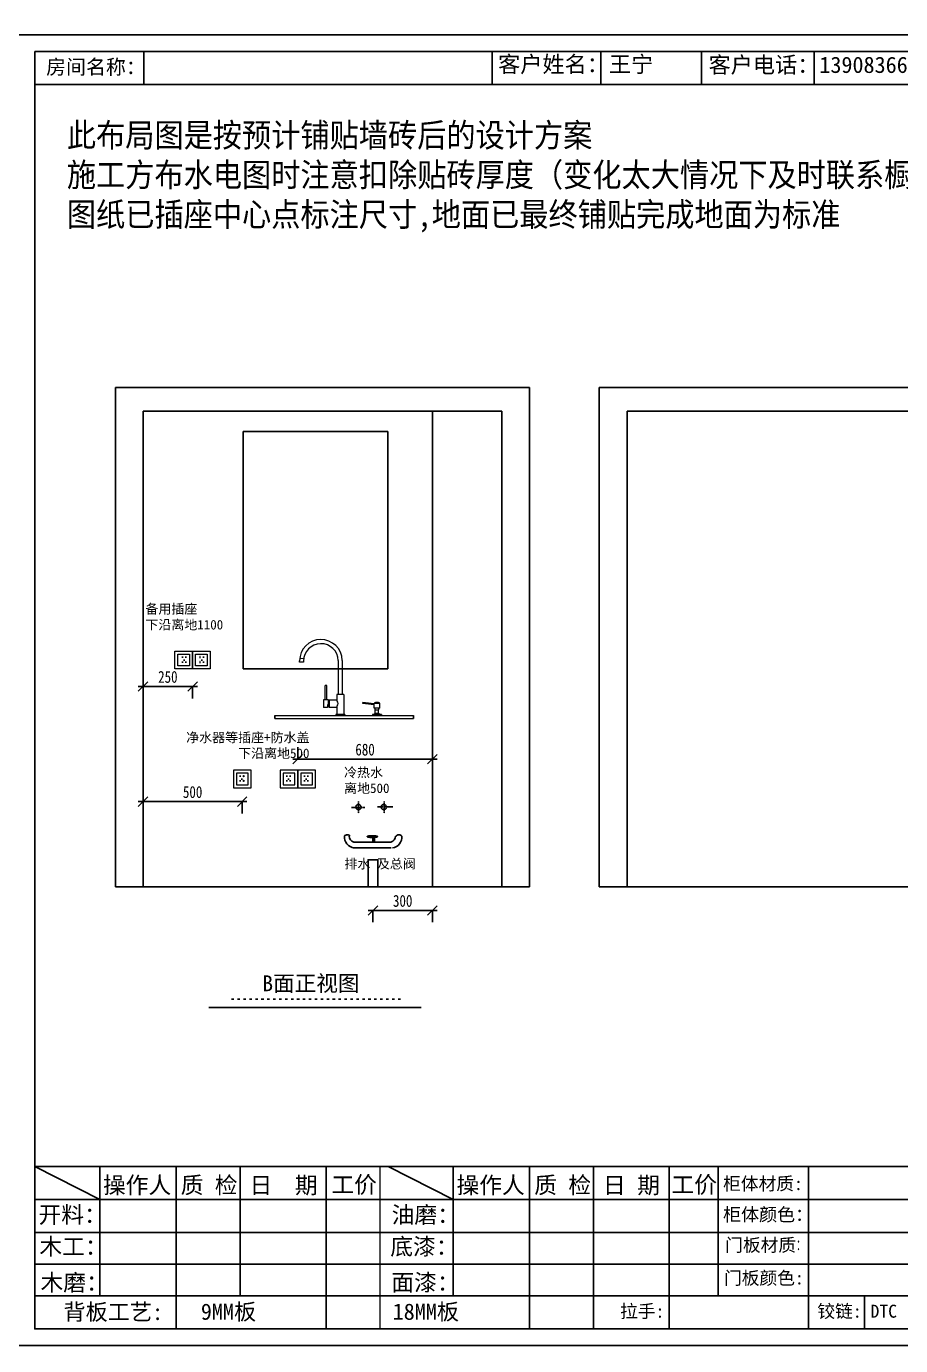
# Model space of a CAD drawing. Header units: millimetres. Extents: x -497855 to 324262, y -590254 to -173602.
# Drawn here: x -479305 to -474894, y -590254 to -583596 of the extents above; entities that cross this region are included whole.
import ezdxf

# ---------------------------------------------------------------- set-up
doc = ezdxf.new("R2010")
doc.units = ezdxf.units.MM
doc.header["$PDMODE"] = 3
doc.linetypes.add('ACAD_ISO03W100', pattern=[30, 12, -18])
doc.linetypes.add('DASH', pattern=[0.35, 0.25, -0.1])
for name, color, linetype in [('C', 145, 'Continuous'), ('HL_000 图签', 7, 'Continuous'), ('厨房电器', 7, 'Continuous'), ('图框', 7, 'Continuous'), ('柜体', 7, 'Continuous'), ('水电图层', 4, 'Continuous')]:
    doc.layers.add(name, color=color, linetype=linetype)
doc.styles.add('HL_黑体', font='simhei.ttf')
doc.styles.get("Standard").update_dxf_attribs({"font": 'txt', "bigfont": 'gbcbig.shx'})
doc.styles.add('宋体', font='', dxfattribs={"width": 0.9})
doc.styles.add('数、文', font='', dxfattribs={"width": 0.8})
doc.styles.add('田江洲', font='', dxfattribs={"height": 80})
doc.styles.get('宋体').set_extended_font_data('SimSun')
doc.styles.get('数、文').set_extended_font_data('SimSun')
doc.styles.get('田江洲').set_extended_font_data('SimSun')
doc.dimstyles.new('60', dxfattribs={"dimscale": 60, "dimtxt": 1, "dimasz": 0.8, "dimexe": 1, "dimexo": 3, "dimgap": 0.3, "dimtad": 1, "dimdec": 0, "dimtxsty": '数、文', "dimblk": 'OBLIQUE', "dimcen": 0.3, "dimdle": 0.4, "dimclrd": 8, "dimclre": 8, "dimclrt": 1, "dimadec": 0, "dimazin": 0, "dimtfac": 1, "dimtdec": 0, "dimtix": 1, "dimtofl": 0, "dimtmove": 1, "dimatfit": 3, "dimldrblk": 'DOT', "dimfxl": 1, "dimfxlon": 1, "dimtolj": 1, "dimarcsym": 0})

# ---------------------------------------------------------------- blocks, each defined once
blk = doc.blocks.new('XXCVXCV')
for p, q in [((156803.4, -99873.9), (156803.4, -99858.9)), ((157503.4, -99873.9), (157503.4, -99858.9))]:
    blk.add_line(p, q)
at = {"layer": '厨房电器', "lineweight": 9}
for p, q in [((156928.2, -99589.7), (156928.2, -99583.4)), ((156948.2, -99590.9), (156928.2, -99589.7)), ((156948.8, -99573.5), (156928.8, -99572.3)), ((156948.2, -99584.3), (156948.2, -99590.9)), ((157123.3, -99581.4), (157123.3, -99753.9)), ((157143.3, -99581.4), (157143.3, -99753.9)), ((157056.9, -99779.5), (157056.9, -99707.9)), ((157064.9, -99707.9), (157056.9, -99707.9)), ((157064.9, -99779.5), (157064.9, -99707.9)), ((157073.8, -99779.5), (157048, -99779.5)), ((157048, -99779.5), (157048, -99818.5)), ((157073.8, -99797.4), (157068.5, -99807)), ((157068.5, -99807), (157068.5, -99818.5)), ((157073.8, -99797.4), (157073.8, -99779.5)), ((157076.8, -99781.5), (157073.8, -99784)), ((157073.8, -99784), (157073.8, -99814)), ((157115.8, -99781.5), (157076.8, -99781.5)), ((157076.8, -99781.5), (157076.8, -99816.5)), ((157150.8, -99753.9), (157115.8, -99753.9)), ((157115.8, -99753.9), (157115.8, -99781.5)), ((157150.8, -99753.9), (157150.8, -99853.9)), ((157246.6, -99793.2), (157246, -99798.2)), ((157304, -99805.3), (157246, -99798.2)), ((157304.6, -99800.3), (157246.6, -99793.2)), ((157304.6, -99796.4), (157332.4, -99796.4)), ((157304.6, -99822.7), (157304.6, -99796.4)), ((157332.4, -99822.7), (157332.4, -99796.4)), ((156803.4, -99858.9), (157503.4, -99858.9)), ((156803.4, -99873.9), (157503.4, -99873.9)), ((157068.5, -99818.5), (157048, -99818.5)), ((157073.8, -99814), (157068.5, -99814)), ((157076.8, -99816.5), (157073.8, -99814)), ((157076.8, -99816.5), (157115.8, -99816.5)), ((157155.8, -99853.9), (157110.8, -99853.9)), ((157110.8, -99853.9), (157110.8, -99858.9)), ((157115.8, -99816.5), (157115.8, -99853.9)), ((157155.8, -99853.9), (157155.8, -99858.9)), ((157296, -99853.9), (157296, -99858.9)), ((157341, -99853.9), (157296, -99853.9)), ((157300.7, -99853.9), (157310.2, -99848.4)), ((157332.4, -99822.7), (157304.6, -99822.7)), ((157328.7, -99822.7), (157308.4, -99822.7)), ((157308.4, -99822.7), (157308.4, -99831.1)), ((157308.4, -99831.1), (157328.7, -99831.1)), ((157326.9, -99822.7), (157310.2, -99822.7)), ((157310.2, -99848.4), (157310.2, -99831.1)), ((157326.9, -99848.4), (157310.2, -99848.4)), ((157326.9, -99848.4), (157326.9, -99831.1)), ((157336.4, -99853.9), (157326.9, -99848.4)), ((157328.7, -99831.1), (157328.7, -99822.7)), ((157341, -99853.9), (157341, -99858.9))]:
    blk.add_line(p, q, dxfattribs=at)
for centre, radius, start, end in [((157035.8, -99583.4), 107.6, 1.07382, 180), ((157035.8, -99584.3), 87.6, 1.87027, 180), ((157125.6, -99780.4), 9.87, 186.43255, 220.15209), ((157102.8, -99798.2), 20, 319.40069, 357.67526), ((157102.8, -99799.6), 20, 1.87594, 40.15209), ((157318.5, -99823.1), 30.1, 62.44032, 117.55968), ((157124.3, -99816.8), 8.46, 137.9724, 177.49987)]:
    blk.add_arc(centre, radius, start, end, dxfattribs=at)
blk = doc.blocks.new('gg5')
at = {"color": 20, "lineweight": 13}
for points in [[(335080.5, -219540.4), (335169.5, -219540.4), (335169.5, -219451.4), (335080.5, -219451.4)], [(335095.9, -219525.4), (335154.9, -219525.4), (335154.9, -219466.4), (335095.9, -219466.4)], [(335114.2, -219478.7), (335115.2, -219478.7), (335115.2, -219485.2), (335114.2, -219485.2)], [(335114.2, -219502.9), (335115.2, -219502.9), (335115.2, -219509.4), (335114.2, -219509.4)], [(335122.6, -219493.9), (335123.6, -219493.9), (335123.6, -219500.3), (335122.6, -219500.3)], [(335131.3, -219478.7), (335132.3, -219478.7), (335132.3, -219485.2), (335131.3, -219485.2)], [(335131.3, -219502.9), (335132.3, -219502.9), (335132.3, -219509.4), (335131.3, -219509.4)]]:
    blk.add_lwpolyline(points, close=True, dxfattribs=at)
blk = doc.blocks.new('_Oblique')
at = {"color": 0, "linetype": 'ByBlock', "lineweight": -2}
blk.add_line((-0.5, -0.5), (0.5, 0.5), dxfattribs=at)
blk = doc.blocks.new('*D467')
at = {"layer": 'Defpoints', "color": 0}
for p in [(-478466.6, -586838.4), (-478716.6, -586870.1), (-478466.6, -586927.3)]:
    blk.add_point(p, dxfattribs=at)
at = {"layer": '水电图层', "color": 8, "lineweight": -2}
for p, q in [((-478740.6, -586927.3), (-478442.6, -586927.3)), ((-478716.6, -586927.3), (-478716.6, -586987.3)), ((-478466.6, -586927.3), (-478466.6, -586987.3))]:
    blk.add_line(p, q, dxfattribs=at)
at = {"layer": '水电图层', "color": 8, "lineweight": -2, "xscale": 48, "yscale": 48, "zscale": 48, "rotation": 180}
blk.add_blockref('_Oblique', (-478716.6, -586927.3), dxfattribs=at)
at = {"layer": '水电图层', "color": 8, "lineweight": -2, "xscale": 48, "yscale": 48, "zscale": 48}
blk.add_blockref('_Oblique', (-478466.6, -586927.3), dxfattribs=at)
at = {"layer": '水电图层', "color": 1, "insert": (-478591.6, -586879.3), "char_height": 60, "attachment_point": 5, "style": '数、文'}
blk.add_mtext('\\A1;250', dxfattribs=at)
blk = doc.blocks.new('*D468')
at = {"layer": 'Defpoints', "color": 0}
for p in [(-477556.5, -587938.4), (-477256.6, -587938.4), (-477256.6, -588057.7)]:
    blk.add_point(p, dxfattribs=at)
at = {"layer": '水电图层', "color": 8, "lineweight": -2}
for p, q in [((-477580.5, -588057.7), (-477232.6, -588057.7)), ((-477556.5, -588057.7), (-477556.5, -588117.7)), ((-477256.6, -588057.7), (-477256.6, -588117.7))]:
    blk.add_line(p, q, dxfattribs=at)
at = {"layer": '水电图层', "color": 8, "lineweight": -2, "xscale": 48, "yscale": 48, "zscale": 48, "rotation": 180}
blk.add_blockref('_Oblique', (-477556.5, -588057.7), dxfattribs=at)
at = {"layer": '水电图层', "color": 8, "lineweight": -2, "xscale": 48, "yscale": 48, "zscale": 48}
blk.add_blockref('_Oblique', (-477256.6, -588057.7), dxfattribs=at)
at = {"layer": '水电图层', "color": 1, "insert": (-477406.6, -588009.7), "char_height": 60, "attachment_point": 5, "style": '数、文'}
blk.add_mtext('\\A1;300', dxfattribs=at)
blk = doc.blocks.new('*D469')
at = {"layer": 'Defpoints', "color": 0}
for p in [(-478216.6, -587438.4), (-478716.6, -587489.4), (-478216.6, -587508.4)]:
    blk.add_point(p, dxfattribs=at)
at = {"layer": '水电图层', "color": 8, "lineweight": -2}
for p, q in [((-478740.6, -587508.4), (-478192.6, -587508.4)), ((-478716.6, -587508.4), (-478716.6, -587568.4)), ((-478216.6, -587508.4), (-478216.6, -587568.4))]:
    blk.add_line(p, q, dxfattribs=at)
at = {"layer": '水电图层', "color": 8, "lineweight": -2, "xscale": 48, "yscale": 48, "zscale": 48, "rotation": 180}
blk.add_blockref('_Oblique', (-478716.6, -587508.4), dxfattribs=at)
at = {"layer": '水电图层', "color": 8, "lineweight": -2, "xscale": 48, "yscale": 48, "zscale": 48}
blk.add_blockref('_Oblique', (-478216.6, -587508.4), dxfattribs=at)
at = {"layer": '水电图层', "color": 1, "insert": (-478466.6, -587460.4), "char_height": 60, "attachment_point": 5, "style": '数、文'}
blk.add_mtext('\\A1;500', dxfattribs=at)
blk = doc.blocks.new('*D470')
at = {"layer": 'Defpoints', "color": 0}
for p in [(-477256.6, -587294.2), (-477936.5, -587438.4), (-477256.6, -587456.4)]:
    blk.add_point(p, dxfattribs=at)
at = {"layer": '水电图层', "color": 8, "lineweight": -2}
for p, q in [((-477936.5, -587294.2), (-477936.5, -587234.2)), ((-477256.6, -587294.2), (-477256.6, -587234.2)), ((-477960.5, -587294.2), (-477232.6, -587294.2))]:
    blk.add_line(p, q, dxfattribs=at)
at = {"layer": '水电图层', "color": 8, "lineweight": -2, "xscale": 48, "yscale": 48, "zscale": 48, "rotation": 180}
blk.add_blockref('_Oblique', (-477936.5, -587294.2), dxfattribs=at)
at = {"layer": '水电图层', "color": 8, "lineweight": -2, "xscale": 48, "yscale": 48, "zscale": 48}
blk.add_blockref('_Oblique', (-477256.6, -587294.2), dxfattribs=at)
at = {"layer": '水电图层', "color": 1, "insert": (-477596.5, -587246.2), "char_height": 60, "attachment_point": 5, "style": '数、文'}
blk.add_mtext('\\A1;680', dxfattribs=at)

msp = doc.modelspace()

# ---------------------------------------------------------------- linework, layer by layer
at = {"color": 7}
for p, q in [((-478713.02, -583888.51), (-478713.02, -583721.93)), ((-476954.3, -583888.51), (-476954.3, -583721.93)), ((-476406.12, -583888.51), (-476406.12, -583721.93)), ((-475898.5, -583888.51), (-475898.5, -583721.93)), ((-475330.87, -583888.51), (-475330.87, -583721.93)), ((-479263.4, -583888.51), (-471614.46, -583888.51)), ((-471614.46, -589349.84), (-479263.4, -589349.84)), ((-475813.95, -589349.84), (-475813.95, -590002.26)), ((-475359.26, -590169.96), (-475359.26, -589349.84)), ((-470177.76, -589516.42), (-479263.4, -589516.42)), ((-475855.03, -589516.42), (-477479.33, -589516.42)), ((-471614.46, -589682.99), (-479263.4, -589682.99)), ((-471614.46, -589842.63), (-479263.4, -589842.63)), ((-471614.46, -590002.26), (-479263.4, -590002.26))]:
    msp.add_line(p, q, dxfattribs=at)
at = {"lineweight": 13}
msp.add_line((-477520.41, -590169.96), (-477520.41, -589349.84), dxfattribs=at)
msp.add_line((-475076.92, -590002.26), (-475076.92, -590169.96))
at = {"color": 7}
for points in [[(-470093.63, -583637.8), (-479347.53, -583637.8), (-479347.53, -577021.51), (-470093.63, -577021.51)], [(-479347.53, -577021.51), (-470093.63, -577021.51), (-470093.63, -583637.8), (-479347.53, -583637.8)], [(-470093.63, -590254.09), (-479347.53, -590254.09), (-479347.53, -583637.8), (-470093.63, -583637.8)], [(-479347.53, -583637.8), (-470093.63, -583637.8), (-470093.63, -590254.09), (-479347.53, -590254.09)], [(-479263.4, -583721.93), (-470177.76, -583721.93), (-470177.76, -590169.96), (-479263.4, -590169.96)]]:
    msp.add_lwpolyline(points, close=True, dxfattribs=at)
at = {"layer": 'C', "color": 7, "linetype": 'ByBlock'}
for points in [[(-478935.6, -589516.42), (-479263.4, -589349.84)], [(-478935.6, -589349.84), (-478935.6, -590002.26)], [(-478550.44, -589349.84), (-478550.44, -590169.96)], [(-478227.49, -589349.84), (-478227.49, -590002.26)], [(-477791.9, -589349.84), (-477791.9, -590169.96)], [(-477151.52, -589516.42), (-477479.33, -589349.84)], [(-477151.52, -589349.84), (-477151.52, -590002.26)], [(-476766.37, -589349.84), (-476766.37, -590169.96)], [(-476443.41, -589349.84), (-476443.41, -590169.96)], [(-476061.59, -589349.84), (-476061.59, -590169.96)], [(-477479.33, -589516.42), (-475855.03, -589516.42)], [(-477479.33, -589516.42), (-475855.03, -589516.42)], [(-477479.33, -589682.99), (-475855.03, -589682.99)], [(-477479.33, -589842.63), (-475813.95, -589842.63)]]:
    msp.add_lwpolyline(points, dxfattribs=at)
at = {"layer": '柜体', "color": 8, "linetype": 'ACAD_ISO03W100'}
msp.add_line((-477417.97, -588506.13), (-478278.41, -588506.13), dxfattribs=at)
at = {"layer": '柜体'}
msp.add_line((-477312.79, -588547.92), (-478384.85, -588547.92), dxfattribs=at)
at = {"layer": '水电图层', "color": 2}
for p, q in [((-478856.56, -585418.45), (-478856.56, -587938.45)), ((-476766.56, -585418.45), (-478856.56, -585418.45)), ((-476766.56, -585418.45), (-476766.56, -587938.45)), ((-476414.4, -585418.45), (-476414.4, -587938.45)), ((-471774.4, -585418.45), (-476414.4, -585418.45)), ((-478716.56, -585538.45), (-478716.56, -587938.45)), ((-476906.56, -585538.45), (-478716.56, -585538.45)), ((-477256.56, -585538.45), (-477256.56, -587938.45)), ((-476906.56, -585538.45), (-476906.56, -587938.45)), ((-476274.4, -585538.45), (-476274.4, -587938.45)), ((-471914.4, -585538.45), (-476274.4, -585538.45)), ((-478211.56, -585640.6), (-478211.56, -586838.45)), ((-478211.56, -585640.6), (-477481.56, -585640.6)), ((-477481.56, -585640.6), (-477481.56, -586838.45)), ((-477481.56, -586838.45), (-478211.56, -586838.45)), ((-476766.56, -587938.45), (-478856.56, -587938.45)), ((-471774.4, -587938.45), (-476414.4, -587938.45))]:
    msp.add_line(p, q, dxfattribs=at)
at = {"layer": '水电图层', "color": 20, "linetype": 'DASH'}
for p, q in [((-477628.94, -587506.76), (-477628.94, -587566.69)), ((-477500.75, -587506.76), (-477500.75, -587566.69)), ((-477596.94, -587538.45), (-477664.7, -587538.45)), ((-477456.65, -587535.37), (-477532.97, -587535.37))]:
    msp.add_line(p, q, dxfattribs=at)
at = {"layer": '水电图层', "color": 20}
for p, q in [((-477556.66, -587712.27), (-477556.66, -587689.85)), ((-477549.53, -587712.27), (-477549.53, -587689.9)), ((-477464.32, -587742.36), (-477655.9, -587742.27)), ((-477464.32, -587742.36), (-477655.9, -587742.27))]:
    msp.add_line(p, q, dxfattribs=at)
msp.add_lwpolyline([(-477653.52, -587712.27), (-477466.03, -587712.27)], dxfattribs=at)
msp.add_lwpolyline([(-477653.52, -587712.27), (-477466.03, -587712.27)], dxfattribs=at)
at = {"layer": '水电图层', "color": 1}
msp.add_lwpolyline([(-477580.95, -587938.45), (-477532.15, -587938.45), (-477532.15, -587801.66), (-477580.95, -587801.66)], close=True, dxfattribs=at)
at = {"layer": '水电图层', "color": 20, "linetype": 'DASH'}
for centre in [(-477629.86, -587535.88), (-477501.67, -587535.88)]:
    msp.add_circle(centre, 13.2, dxfattribs=at)
at = {"layer": '水电图层', "color": 20}
for centre, radius, start, end in [((-477643.17, -587685), 57.79, 177.11414, 262.310117), ((-477686.5, -587694.66), 19.1, 35.364479, 138.863801), ((-477648.17, -587685), 27.79, 177.11414, 258.901251), ((-477471.38, -587685), 27.79, 281.098749, 2.88586), ((-477466.66, -587686.66), 56.18, 278.200573, 4.666109), ((-477425.05, -587694.66), 19.1, 41.136199, 144.635521)]:
    msp.add_arc(centre, radius, start, end, dxfattribs=at)
for points, knots in [([(-477586.58, -587685.04), (-477586.58, -587685.04), (-477586.58, -587685.05), (-477586.58, -587685.07), (-477586.53, -587685.19), (-477586.47, -587685.27), (-477586.26, -587685.49), (-477586.11, -587685.62), (-477585.72, -587685.89), (-477585.47, -587686.03), (-477584.52, -587686.5), (-477583.63, -587686.83), (-477581.48, -587687.44), (-477580.22, -587687.72), (-477576.64, -587688.35), (-477574.1, -587688.63), (-477568.73, -587688.98), (-477565.89, -587689.04), (-477549.1, -587688.91), (-477546.37, -587688.73), (-477541.42, -587688.16), (-477539.21, -587687.77), (-477536.37, -587687.03), (-477535.47, -587686.74), (-477534.2, -587686.2), (-477533.76, -587685.96), (-477533.2, -587685.58), (-477533.04, -587685.43), (-477532.86, -587685.22), (-477532.82, -587685.15), (-477532.79, -587685.06), (-477532.79, -587685.05), (-477532.79, -587685.02), (-477532.79, -587684.99), (-477532.84, -587684.89), (-477532.9, -587684.81), (-477533.08, -587684.61), (-477533.21, -587684.49), (-477533.73, -587684.13), (-477534.22, -587683.86), (-477535.47, -587683.34), (-477536.23, -587683.09), (-477538.8, -587682.4), (-477540.92, -587682), (-477545.68, -587681.4), (-477548.32, -587681.21), (-477553.75, -587681.04), (-477567.75, -587681.07), (-477573.08, -587681.35), (-477575.62, -587681.6), (-477580.09, -587682.29), (-477582.02, -587682.73), (-477584.19, -587683.46), (-477584.79, -587683.7), (-477585.75, -587684.19), (-477586.09, -587684.43), (-477586.42, -587684.74), (-477586.49, -587684.84), (-477586.57, -587684.97), (-477586.58, -587685.01), (-477586.58, -587685.03), (-477586.58, -587685.03), (-477586.58, -587685.04)], [0, 0, 0, 0, 0, 0.1053896, 0.1053896, 0.2107791, 0.2107791, 0.3161687, 0.3161687, 0.4215582, 0.4215582, 0.6650655, 0.6650655, 0.9085727, 0.9085727, 1.2893989, 1.2893989, 1.670225, 1.670225, 2.0510512, 2.0510512, 2.4318774, 2.4318774, 2.65595, 2.65595, 2.8284447, 2.8284447, 2.9555337, 2.9555337, 3.0534312, 3.0534312, 3.1513286, 3.1513286, 3.2492261, 3.2492261, 3.3471235, 3.3471235, 3.445021, 3.445021, 3.6367151, 3.6367151, 3.8284091, 3.8284091, 4.2011366, 4.2011366, 4.573864, 4.573864, 4.9465914, 4.9465914, 5.3193188, 5.3193188, 5.6920462, 5.6920462, 5.8723369, 5.8723369, 6.0526277, 6.0526277, 6.1555187, 6.1555187, 6.2584097, 6.2584097, 6.2831853, 6.2831853, 6.2831853, 6.2831853]), ([(-477534.19, -587685.04), (-477534.43, -587684.9), (-477534.74, -587684.74), (-477535.5, -587684.41), (-477535.95, -587684.25), (-477537.46, -587683.77), (-477538.69, -587683.47), (-477541.5, -587682.94), (-477543.07, -587682.72), (-477546.44, -587682.36), (-477548.24, -587682.23), (-477553.02, -587682.03), (-477567.29, -587682.05), (-477572.67, -587682.33), (-477575.04, -587682.55), (-477578.6, -587683.06), (-477579.93, -587683.31), (-477582.25, -587683.87), (-477583.24, -587684.17), (-477584.39, -587684.63), (-477584.72, -587684.78), (-477585.05, -587684.96), (-477585.12, -587685), (-477585.18, -587685.04)], [3.4935938, 3.4935938, 3.4935938, 3.4935938, 3.6243089, 3.6243089, 3.755024, 3.755024, 4.0127251, 4.0127251, 4.2704261, 4.2704261, 4.5281272, 4.5281272, 4.9393621, 4.9393621, 5.2879282, 5.2879282, 5.5301797, 5.5301797, 5.7724312, 5.7724312, 5.8971851, 5.8971851, 5.9316484, 5.9316484, 5.9316484, 5.9316484]), ([(-477585.18, -587685.04), (-477584.95, -587685.18), (-477584.64, -587685.34), (-477583.88, -587685.66), (-477583.43, -587685.82), (-477581.78, -587686.35), (-477580.35, -587686.68), (-477577.06, -587687.26), (-477575.21, -587687.49), (-477570.36, -587687.92), (-477567.22, -587688.03), (-477549.82, -587687.96), (-477546.76, -587687.77), (-477541.3, -587687.14), (-477538.9, -587686.69), (-477536.32, -587685.96), (-477535.65, -587685.73), (-477534.74, -587685.34), (-477534.42, -587685.18), (-477534.19, -587685.04)], [0.351884, 0.351884, 0.351884, 0.351884, 0.4823925, 0.4823925, 0.6129011, 0.6129011, 0.9055417, 0.9055417, 1.1981823, 1.1981823, 1.6241676, 1.6241676, 2.0501529, 2.0501529, 2.4761382, 2.4761382, 2.6588208, 2.6588208, 2.7896319, 2.7896319, 2.7896319, 2.7896319]), ([(-477584.66, -587684.18), (-477584.5, -587684.28), (-477584.26, -587684.4), (-477583.68, -587684.66), (-477583.33, -587684.8), (-477582.05, -587685.23), (-477580.95, -587685.51), (-477578.4, -587686.03), (-477576.95, -587686.26), (-477573.82, -587686.63), (-477572.14, -587686.77), (-477568.66, -587686.96), (-477566.87, -587687), (-477550.27, -587686.99), (-477546.69, -587686.78), (-477541.78, -587686.17), (-477540.13, -587685.88), (-477537.91, -587685.37), (-477537.18, -587685.17), (-477536.08, -587684.81), (-477535.67, -587684.66), (-477535.08, -587684.39), (-477534.86, -587684.27), (-477534.71, -587684.18)], [0.351884, 0.351884, 0.351884, 0.351884, 0.4682802, 0.4682802, 0.5846764, 0.5846764, 0.8337483, 0.8337483, 1.0828202, 1.0828202, 1.3318921, 1.3318921, 1.580964, 1.580964, 2.0791079, 2.0791079, 2.3726083, 2.3726083, 2.5466309, 2.5466309, 2.6804483, 2.6804483, 2.7896319, 2.7896319, 2.7896319, 2.7896319])]:
    msp.add_open_spline(points, degree=3, knots=knots, dxfattribs=at)

# ---------------------------------------------------------------- block references
msp.add_blockref('XXCVXCV', (-634854.98, -487214.55))
at = {"layer": '水电图层', "color": 0, "linetype": 'DASH', "xscale": -1}
for p in [(-143386.11, -367298.01), (-143297.11, -367298.01)]:
    msp.add_blockref('gg5', p, dxfattribs=at)
at = {"layer": '水电图层', "color": 0, "linetype": 'DASH'}
for p in [(-813341.33, -367898.01), (-813105.88, -367898.01), (-813016.88, -367898.01)]:
    msp.add_blockref('gg5', p, dxfattribs=at)

# ---------------------------------------------------------------- texts
at = {"color": 7, "attachment_point": 1}
for s, insert, char_height in [('{\\fKaiTi|b0|i0|c134|p49;客户姓名\\fSimHei|b0|i0|c134|p2;：\\fKaiTi|b0|i0|c134|p49;王宁}', (-476924.97, -583745.65), 81.9625), ('{\\fKaiTi|b0|i0|c134|p49;客户电话\\fSimHei|b0|i0|c134|p2;：13908366684}', (-475863.02, -583748.68), 81.9625), ('{\\fKaiTi|b0|i0|c134|p49;房间名称\\fSimHei|b0|i0|c134|p2;：}', (-479205.81, -583763.49), 73.7662)]:
    msp.add_mtext(s, dxfattribs=dict(at, insert=insert, char_height=char_height))
at = {"attachment_point": 1}
for s, insert, char_height, width in [('{\\fKaiTi|b0|i0|c134|p49;柜体材质: }', (-475789.74, -589403.71), 65.57, 1295.3406), ('{\\fKaiTi|b0|i0|c134|p49;柜体颜色\\fSimHei|b0|i0|c134|p2;：}', (-475789.74, -589558.96), 66.5945, 1295.3406), ('{\\fKaiTi|b0|i0|c134|p49;门板材质}：', (-475779.26, -589713.71), 65.57, 1052.6051)]:
    msp.add_mtext(s, dxfattribs=dict(at, insert=insert, char_height=char_height, width=width))
at = {"char_height": 65.57, "attachment_point": 1}
for s, insert in [('{\\fKaiTi|b0|i0|c134|p49;门板颜色\\fSimHei|b0|i0|c134|p49;:}', (-475785.07, -589879.91)), ('{\\fKaiTi|b0|i0|c134|p49;拉手\\fSimHei|b0|i0|c134|p49;: }', (-476309.47, -590047.61)), ('{\\fKaiTi|b0|i0|c134|p49;铰链\\fSimHei|b0|i0|c134|p49;: \\fKaiTi|b0|i0|c134|p49;DTC}', (-475313.96, -590047.61))]:
    msp.add_mtext(s, dxfattribs=dict(at, insert=insert))
at = {"color": 7, "char_height": 81.9625, "attachment_point": 1}
for s, insert, width in [('{\\fKaiTi|b0|i0|c134|p49;背板工艺\\fSimHei|b0|i0|c134|p49;:\\f宋体|b0|i0|c134|p2; }     ', (-479118.5, -590043.04), 627.1847), ('{\\fKaiTi|b0|i0|c134|p49;9MM板 }     ', (-478424.99, -590041.71), 885.1749), ('{\\fKaiTi|b0|i0|c134|p49;18MM板 }     ', (-477457.27, -590041.71), 885.1749)]:
    msp.add_mtext(s, dxfattribs=dict(at, insert=insert, width=width))
at = {"layer": 'C', "color": 7, "linetype": 'ByBlock', "char_height": 84.1289, "attachment_point": 1, "line_spacing_factor": 1.113371}
for s, insert in [('{\\fKaiTi|b0|i0|c134|p49;操作人}', (-478919, -589401.69)), ('{\\fKaiTi|b0|i0|c134|p49;质 检}', (-478526.81, -589401.69)), ('{\\fKaiTi|b0|i0|c134|p49;日  期}', (-478179.51, -589402.19)), ('{\\fKaiTi|b0|i0|c134|p49;工价}', (-477766.36, -589399.55)), ('{\\fKaiTi|b0|i0|c134|p49;操作人}', (-477134.93, -589401.69)), ('{\\fKaiTi|b0|i0|c134|p49;质 检}', (-476742.73, -589401.69)), ('{\\fKaiTi|b0|i0|c134|p49;日 期}', (-476395.43, -589402.19)), ('{\\fKaiTi|b0|i0|c134|p49;工价}', (-476050.31, -589399.55)), ('{\\fKaiTi|b0|i0|c134|p49;开料\\f宋体|b0|i0|c134|p2;：}', (-479244.17, -589551.26)), ('{\\fKaiTi|b0|i0|c134|p49;油磨\\fSimHei|b0|i0|c134|p2;：}', (-477462.45, -589551.26)), ('{\\fKaiTi|b0|i0|c134|p49;木工\\f宋体|b0|i0|c134|p2;：}', (-479239.74, -589711.83)), ('{\\fKaiTi|b0|i0|c134|p49;底漆\\fSimHei|b0|i0|c134|p2;：}', (-477469, -589711.83)), ('{\\fKaiTi|b0|i0|c134|p49;木磨\\fSimHei|b0|i0|c134|p49;：}', (-479234.18, -589893.07)), ('{\\fKaiTi|b0|i0|c134|p49;面漆\\fSimHei|b0|i0|c134|p2;：}', (-477463.44, -589893.07))]:
    msp.add_mtext(s, dxfattribs=dict(at, insert=insert))
at = {"layer": 'HL_000 图签', "color": 84, "char_height": 48, "width": 1400.1884, "style": 'HL_黑体'}
for s, insert, attachment_point in [('{\\fSimSun|b0|i0|c134|p2;备用插座\\P下沿离地1100}', (-478704.89, -586511.55), 1), ('{\\fSimSun|b0|i0|c134|p54;净水器等插座+防水盖\\P下沿离地500}', (-477877.11, -587160.47), 3), ('{\\fSimSun|b0|i0|c134|p54;冷热水\\P离地500}', (-477702.23, -587336.87), 1), ('{\\fSimSun|b0|i0|c134|p54;排水 及总阀}', (-477700.69, -587797.98), 1)]:
    msp.add_mtext(s, dxfattribs=dict(at, insert=insert, attachment_point=attachment_point))
at = {"layer": '图框', "insert": (-478115.1, -588385.57), "char_height": 80, "width": 1275.5287, "attachment_point": 1, "style": '田江洲'}
msp.add_mtext('B面正视图', dxfattribs=at)
at = {"layer": '水电图层', "color": 255, "insert": (-479101.17, -584084.62), "char_height": 120, "width": 5821.9593, "attachment_point": 1, "style": '宋体'}
msp.add_mtext('{\\C84;此布局图是按预计铺贴墙砖后的设计方案\\P施工方布水电图时注意扣除贴砖厚度（变化太大情况下及时联系橱柜设计师）\\P图纸已插座中心点标注尺寸,地面已最终铺贴完成地面为标准}', dxfattribs=at)

# ---------------------------------------------------------------- dimensions: what is measured, and where the dimension line sits
at = {"layer": '水电图层', "color": 255}
for base, p1, p2, picture, middle in [((-478466.57, -586927.29), (-478716.56, -586870.09), (-478466.57, -586838.45), '*D467', (-478591.56, -586879.29)), ((-477256.56, -587294.24), (-477936.52, -587438.45), (-477256.56, -587456.37), '*D470', (-477596.54, -587246.24)), ((-478216.57, -587508.43), (-478716.56, -587489.38), (-478216.57, -587438.45), '*D469', (-478466.57, -587460.43)), ((-477256.56, -588057.7), (-477556.55, -587938.45), (-477256.56, -587938.45), '*D468', (-477406.56, -588009.7))]:
    dim = msp.add_linear_dim(base=base, p1=p1, p2=p2, dimstyle='60', override={"dimdec": 1, "dimtdec": 1}, dxfattribs=at)
    dim.commit()
    dim.dimension.update_dxf_attribs({"geometry": picture, "text_midpoint": middle})

doc.saveas('drawing.dxf')
